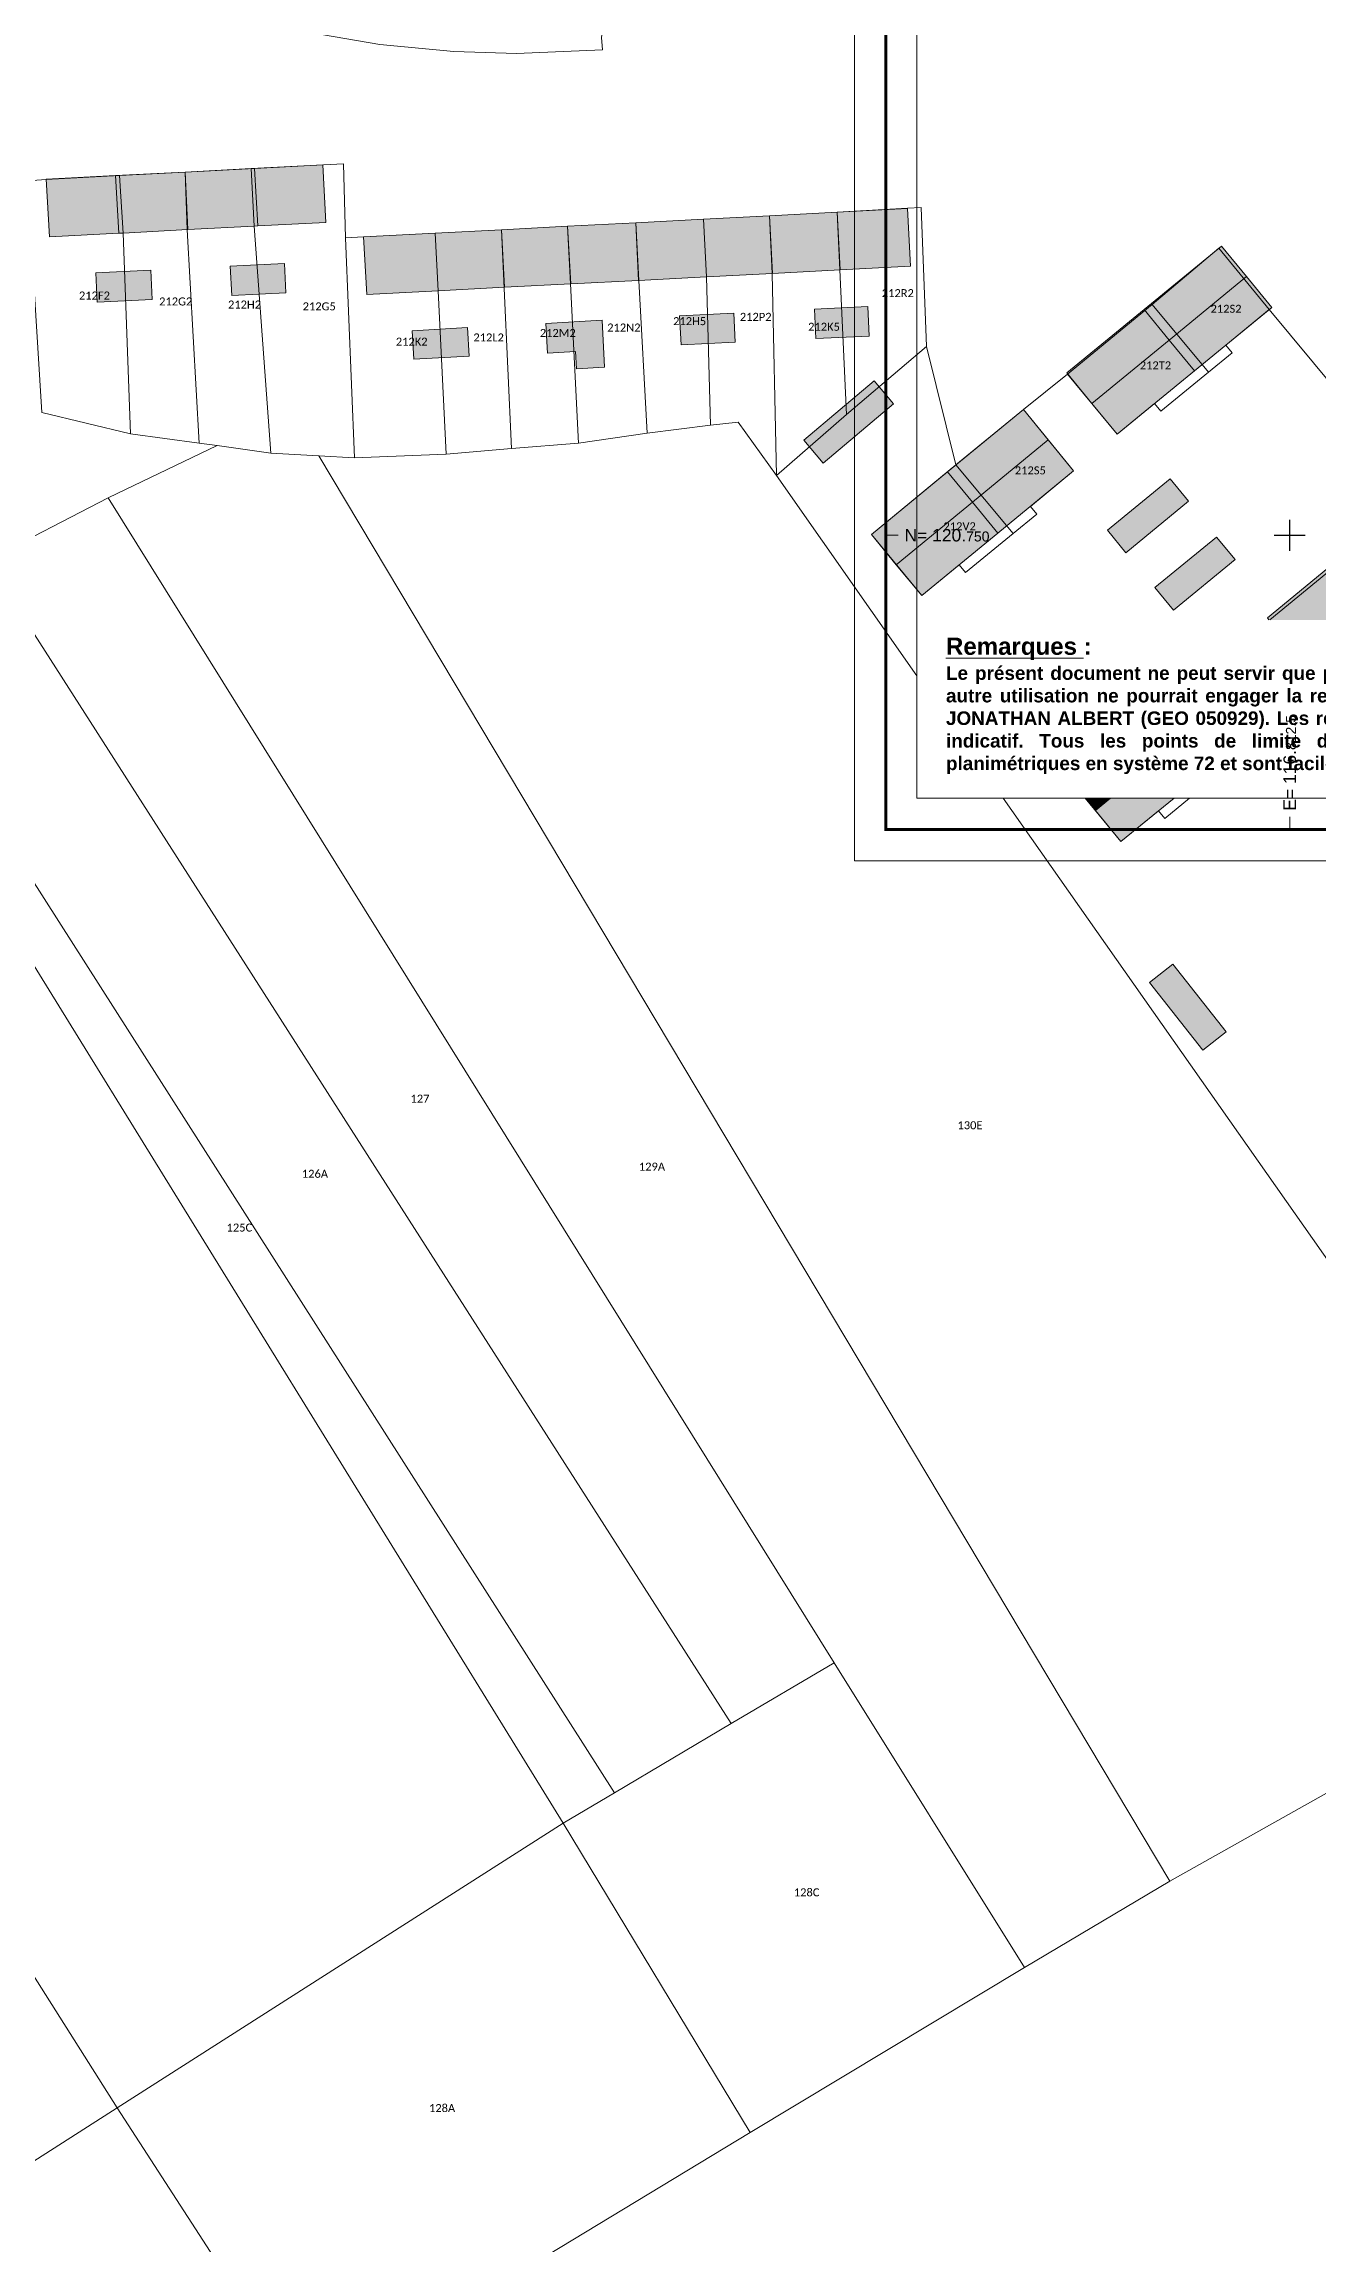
# Model space of a CAD drawing. Header units: metres. Extents: x 113120 to 240396, y 120329 to 242116.
# Drawn here: x 113580.1 to 113707.5, y 120579.2 to 120799.1 of the extents above; entities that cross this region are included whole.
import ezdxf

# ---------------------------------------------------------------- set-up
doc = ezdxf.new("R2010")
doc.units = ezdxf.units.M
doc.header["$LTSCALE"] = 3
doc.layers.get('0').update_dxf_attribs({"lineweight": 0})
for name, color, linetype, lineweight in [('Bpn_CaPa', 78, 'Continuous', 0), ('Bpn_ReBu', 4, 'Continuous', 0), ('Bpt_CaNu', 7, 'Continuous', 0), ('Carroyage(1)', 7, 'Continuous', 0), ('Hachure bâtiment', 11, 'Continuous', 0), ('Légende', 255, 'Continuous', 0)]:
    doc.layers.add(name, color=color, linetype=linetype, lineweight=lineweight)
doc.layers.add('Carroyage(1)_Croix', color=7, linetype='Continuous')
doc.layers.add('Carroyage(1)_Textes', color=7, linetype='Continuous')
doc.styles.add('Legend', font='')
doc.styles.get("Standard").update_dxf_attribs({"font": 'arial.ttf'})
doc.styles.get('Legend').set_extended_font_data('Calibri')

msp = doc.modelspace()

# ---------------------------------------------------------------- hatches: boundary and pattern name
at = {"layer": 'Hachure bâtiment'}
h = msp.add_hatch(color=256, dxfattribs=at)
h.dxf.hatch_style = 1
h.paths.add_polyline_path([(113587.63, 120780.2), (113580.68, 120779.83), (113580.37, 120785.6), (113587.31, 120785.96)])
h = msp.add_hatch(color=256, dxfattribs=at)
h.dxf.hatch_style = 1
h.paths.add_polyline_path([(113594.53, 120780.56), (113588.05, 120780.22), (113587.63, 120780.2), (113587.31, 120785.96), (113594.26, 120786.32)])
h = msp.add_hatch(color=256, dxfattribs=at)
h.dxf.hatch_style = 1
h.paths.add_polyline_path([(113601.52, 120780.93), (113601.17, 120780.91), (113594.53, 120780.56), (113594.26, 120786.32), (113601.21, 120786.68)])
h = msp.add_hatch(color=256, dxfattribs=at)
h.dxf.hatch_style = 1
h.paths.add_polyline_path([(113608.33, 120781.28), (113601.52, 120780.93), (113601.21, 120786.68), (113608.03, 120787.03)])
h = msp.add_hatch(color=256, dxfattribs=at)
h.dxf.hatch_style = 1
h.paths.add_polyline_path([(113632.84, 120775.14), (113626.22, 120774.8), (113625.9, 120780.55), (113632.52, 120780.9)])
h = msp.add_hatch(color=256, dxfattribs=at)
h.dxf.hatch_style = 1
h.paths.add_polyline_path([(113639.62, 120775.49), (113632.84, 120775.14), (113632.52, 120780.9), (113639.34, 120781.25)])
h = msp.add_hatch(color=256, dxfattribs=at)
h.dxf.hatch_style = 1
h.paths.add_polyline_path([(113646.43, 120775.84), (113639.62, 120775.49), (113639.34, 120781.25), (113646.12, 120781.6)])
h = msp.add_hatch(color=256, dxfattribs=at)
h.dxf.hatch_style = 1
h.paths.add_polyline_path([(113653.02, 120776.19), (113646.43, 120775.84), (113646.12, 120781.6), (113652.74, 120781.95)])
h = msp.add_hatch(color=256, dxfattribs=at)
h.dxf.hatch_style = 1
h.paths.add_polyline_path([(113659.8, 120776.54), (113653.02, 120776.19), (113652.74, 120781.95), (113659.48, 120782.3)])
h = msp.add_hatch(color=256, dxfattribs=at)
h.dxf.hatch_style = 1
h.paths.add_polyline_path([(113666.83, 120776.9), (113659.8, 120776.54), (113659.48, 120782.3), (113666.53, 120782.67)])
h = msp.add_hatch(color=256, dxfattribs=at)
h.dxf.hatch_style = 1
h.paths.add_polyline_path([(113619.59, 120774.45), (113612.43, 120774.08), (113612.12, 120779.83), (113619.27, 120780.21)])
h = msp.add_hatch(color=256, dxfattribs=at)
h.dxf.hatch_style = 1
h.paths.add_polyline_path([(113626.22, 120774.8), (113619.59, 120774.45), (113619.27, 120780.21), (113625.9, 120780.55)])
h = msp.add_hatch(color=256, dxfattribs=at)
h.dxf.hatch_style = 1
h.paths.add_polyline_path([(113700.45, 120775.86), (113692.71, 120769.51), (113690.2, 120772.57), (113697.93, 120778.92)])
h = msp.add_hatch(color=256, dxfattribs=at)
h.dxf.hatch_style = 1
h.paths.add_polyline_path([(113590.97, 120773.58), (113585.47, 120773.32), (113585.32, 120776.23), (113590.83, 120776.5)])
h = msp.add_hatch(color=256, dxfattribs=at)
h.dxf.hatch_style = 1
h.paths.add_polyline_path([(113604.35, 120774.23), (113598.93, 120773.98), (113598.77, 120776.92), (113604.2, 120777.18)])
h = msp.add_hatch(color=256, dxfattribs=at)
h.dxf.hatch_style = 1
h.paths.add_polyline_path([(113702.97, 120772.78), (113695.23, 120766.44), (113692.71, 120769.51), (113700.45, 120775.86)])
h = msp.add_hatch(color=256, dxfattribs=at)
h.dxf.hatch_style = 1
h.paths.add_polyline_path([(113649.3, 120769.32), (113643.9, 120769.03), (113643.73, 120771.93), (113649.15, 120772.22)])
h = msp.add_hatch(color=256, dxfattribs=at)
h.dxf.hatch_style = 1
h.paths.add_polyline_path([(113662.68, 120769.92), (113657.37, 120769.67), (113657.23, 120772.62), (113662.55, 120772.88)])
h = msp.add_hatch(color=256, dxfattribs=at)
h.dxf.hatch_style = 1
h.paths.add_polyline_path([(113692.71, 120769.51), (113684.98, 120763.17), (113682.47, 120766.23), (113690.2, 120772.57)])
h = msp.add_hatch(color=256, dxfattribs=at)
h.dxf.hatch_style = 1
h.paths.add_polyline_path([(113622.67, 120767.92), (113617.15, 120767.6), (113616.97, 120770.43), (113622.5, 120770.77)])
h = msp.add_hatch(color=256, dxfattribs=at)
h.dxf.hatch_style = 1
h.paths.add_polyline_path([(113636.23, 120766.8), (113633.4, 120766.63), (113633.3, 120768.38), (113630.53, 120768.22), (113630.35, 120771.18), (113635.97, 120771.5)])
h = msp.add_hatch(color=256, dxfattribs=at)
h.dxf.hatch_style = 1
h.paths.add_polyline_path([(113695.23, 120766.44), (113687.5, 120760.1), (113684.98, 120763.17), (113692.71, 120769.51)])
h = msp.add_hatch(color=256, dxfattribs=at)
h.dxf.hatch_style = 1
h.paths.add_polyline_path([(113659.81, 120762.58), (113663.2, 120765.43), (113665.13, 120763.14), (113658.09, 120757.21), (113656.16, 120759.5)])
h = msp.add_hatch(color=256, dxfattribs=at)
h.dxf.hatch_style = 1
h.paths.add_polyline_path([(113680.61, 120759.54), (113673.02, 120753.31), (113670.53, 120756.33), (113678.13, 120762.57)])
h = msp.add_hatch(color=256, dxfattribs=at)
h.dxf.hatch_style = 1
h.paths.add_polyline_path([(113683.15, 120756.43), (113675.57, 120750.21), (113673.02, 120753.31), (113680.61, 120759.54)])
h = msp.add_hatch(color=256, dxfattribs=at)
h.dxf.hatch_style = 1
h.paths.add_polyline_path([(113673.02, 120753.31), (113665.4, 120747.06), (113662.92, 120750.08), (113670.53, 120756.33)])
h = msp.add_hatch(color=256, dxfattribs=at)
h.dxf.hatch_style = 1
h.paths.add_polyline_path([(113694.65, 120753.4), (113688.38, 120748.23), (113686.53, 120750.5), (113692.8, 120755.63)])
h = msp.add_hatch(color=256, dxfattribs=at)
h.dxf.hatch_style = 1
h.paths.add_polyline_path([(113675.57, 120750.21), (113667.95, 120743.97), (113665.4, 120747.06), (113673.02, 120753.31)])
h = msp.add_hatch(color=256, dxfattribs=at)
h.dxf.hatch_style = 1
h.paths.add_polyline_path([(113699.3, 120747.57), (113693.13, 120742.52), (113691.27, 120744.78), (113697.45, 120749.82)])
h = msp.add_hatch(color=256, dxfattribs=at)
h.dxf.hatch_style = 1
h.paths.add_polyline_path([(113702.69, 120741.54), (113708.68, 120741.54), (113712.84, 120744.97), (113710.27, 120748.1), (113702.53, 120741.73)])
h = msp.add_hatch(color=256, dxfattribs=at)
h.dxf.hatch_style = 1
h.paths.add_polyline_path([(113686.85, 120723.71), (113684.36, 120723.71), (113685.35, 120722.49)])
h = msp.add_hatch(color=256, dxfattribs=at)
h.dxf.hatch_style = 1
h.paths.add_polyline_path([(113693.2, 120723.71), (113686.85, 120723.71), (113685.35, 120722.49), (113687.88, 120719.38)])
h = msp.add_hatch(color=256, dxfattribs=at)
h.dxf.hatch_style = 1
h.paths.add_polyline_path([(113696.07, 120698.52), (113690.74, 120705.29), (113693.06, 120707.12), (113698.4, 120700.35)])

# ---------------------------------------------------------------- linework, layer by layer
at = {"flags": 128}
msp.add_lwpolyline([(113667.48, 120723.71), (114179.98, 120723.71), (114179.98, 121453.71), (113667.48, 121453.71)], close=True, dxfattribs=at)
at = {"layer": 'Bpn_CaPa'}
for points in [[(113588.61, 120829.39), (113591.44, 120831.93), (113592.69, 120833.05), (113604.17, 120819.16), (113611.81, 120815.32), (113618.3, 120811.27), (113623.08, 120809.37), (113628.32, 120808.05), (113632.3, 120807.51), (113637.02, 120807.31), (113636.78, 120805.83), (113635.93, 120799.78), (113636.02, 120798.54), (113627.42, 120798.17), (113621.14, 120798.36), (113613.74, 120799.06), (113605.77, 120800.43), (113599.13, 120802.14), (113592.63, 120804.88), (113583.67, 120809.77), (113575.35, 120814.69), (113573.55, 120815.89), (113586.64, 120827.62), (113588.61, 120829.39)], [(113588.78, 120760.14), (113579.91, 120762.29), (113578.49, 120785.44), (113580.36, 120785.56), (113587.68, 120785.98), (113588.05, 120780.22), (113588.78, 120760.14)], [(113588.78, 120760.14), (113588.05, 120780.22), (113587.68, 120785.98), (113594.26, 120786.32), (113594.48, 120780.55), (113595.65, 120759.2), (113588.78, 120760.14)], [(113602.85, 120758.22), (113597.46, 120758.96), (113595.65, 120759.2), (113594.48, 120780.55), (113594.26, 120786.32), (113600.86, 120786.66), (113601.17, 120780.9), (113602.85, 120758.22)], [(113602.85, 120758.22), (113601.17, 120780.9), (113600.86, 120786.66), (113608.1, 120787.03), (113610.1, 120787.13), (113610.31, 120779.73), (113611.19, 120757.75), (113607.65, 120757.95), (113602.85, 120758.22)], [(113625.9, 120780.55), (113632.52, 120780.9), (113632.83, 120775.13), (113633.6, 120759.22), (113626.92, 120758.67), (113626.19, 120774.68), (113625.9, 120780.55)], [(113640.47, 120760.22), (113633.6, 120759.22), (113632.83, 120775.13), (113632.52, 120780.9), (113639.34, 120781.25), (113639.66, 120775.49), (113640.47, 120760.22)], [(113640.47, 120760.22), (113639.66, 120775.49), (113639.34, 120781.25), (113646.12, 120781.6), (113646.43, 120775.84), (113646.82, 120761.02), (113640.47, 120760.22)], [(113653.41, 120755.97), (113649.6, 120761.32), (113646.82, 120761.02), (113646.43, 120775.84), (113646.12, 120781.6), (113652.74, 120781.95), (113652.98, 120776.18), (113653.41, 120755.97)], [(113659.48, 120782.3), (113659.75, 120776.53), (113660.43, 120762.07), (113653.41, 120755.97), (113652.98, 120776.18), (113652.74, 120781.95), (113659.48, 120782.3)], [(113659.48, 120782.3), (113666.53, 120782.71), (113667.9, 120782.78), (113668.44, 120768.86), (113660.43, 120762.07), (113659.75, 120776.53), (113659.48, 120782.3)], [(113611.19, 120757.75), (113610.31, 120779.73), (113612.11, 120779.83), (113619.27, 120780.21), (113619.59, 120774.45), (113620.37, 120758.12), (113611.19, 120757.75)], [(113625.9, 120780.55), (113626.19, 120774.68), (113626.92, 120758.67), (113620.37, 120758.12), (113619.59, 120774.45), (113619.27, 120780.21), (113625.9, 120780.55)], [(113696.66, 120766.32), (113691, 120773.08), (113697.68, 120778.7), (113702.7, 120772.57), (113698.38, 120769.02), (113699.01, 120768.25), (113696.66, 120766.32)], [(113696.66, 120766.32), (113691.88, 120762.4), (113691.25, 120763.18), (113687.5, 120760.1), (113682.54, 120766.12), (113691, 120773.08), (113696.66, 120766.32)], [(113671.38, 120757.03), (113678.13, 120762.57), (113683.15, 120756.43), (113678.83, 120752.89), (113679.46, 120752.11), (113677.11, 120750.18), (113671.38, 120757.03)], [(113602.85, 120758.22), (113607.65, 120757.95), (113692.76, 120615.44), (113678.25, 120606.81), (113659.2, 120637.27), (113586.57, 120753.74), (113597.46, 120758.96), (113602.85, 120758.22)], [(113671.38, 120757.03), (113677.11, 120750.18), (113672.33, 120746.27), (113671.7, 120747.04), (113667.95, 120743.97), (113662.92, 120750.08), (113671.38, 120757.03)], [(113648.9, 120631.18), (113574.42, 120747.48), (113586.57, 120753.74), (113659.2, 120637.27), (113648.9, 120631.18)], [(113648.9, 120631.18), (113637.21, 120624.26), (113562.98, 120740.53), (113574.42, 120747.48), (113648.9, 120631.18)], [(113637.21, 120624.26), (113632.07, 120621.21), (113559.61, 120738.56), (113562.98, 120740.53), (113637.21, 120624.26)], [(113559.61, 120738.56), (113632.07, 120621.21), (113587.47, 120592.77), (113512.05, 120711.89), (113559.61, 120738.56)], [(113546.37, 120566.49), (113472.83, 120683.67), (113475.86, 120686.84), (113512.05, 120711.89), (113587.47, 120592.77), (113546.37, 120566.49)], [(113650.79, 120590.3), (113632.07, 120621.21), (113637.21, 120624.26), (113648.9, 120631.18), (113659.2, 120637.27), (113678.25, 120606.81), (113650.79, 120590.3)], [(113650.79, 120590.3), (113606.43, 120563.46), (113587.47, 120592.77), (113632.07, 120621.21), (113650.79, 120590.3)], [(113546.37, 120566.49), (113587.47, 120592.77), (113606.43, 120563.46), (113561.73, 120536.32), (113546.37, 120566.49)]]:
    msp.add_lwpolyline(points, close=True, dxfattribs=at)
for points in [[(113667.48, 120735.96), (113653.41, 120755.97), (113660.43, 120762.07), (113668.44, 120768.86), (113671.38, 120757.03), (113662.92, 120750.08), (113667.95, 120743.97), (113671.7, 120747.04), (113672.33, 120746.27), (113677.11, 120750.18), (113679.46, 120752.11), (113678.83, 120752.89), (113683.15, 120756.43), (113678.13, 120762.57), (113682.54, 120766.12), (113687.5, 120760.1), (113691.25, 120763.18), (113691.88, 120762.4), (113696.66, 120766.32), (113699.01, 120768.25), (113698.38, 120769.02), (113702.7, 120772.57), (113718, 120754.2)], [(113579.91, 120762.29), (113588.78, 120760.14), (113595.65, 120759.2), (113597.46, 120758.96), (113586.57, 120753.74), (113586.57, 120753.74), (113574.42, 120747.48)], [(113676.09, 120723.71), (113735.4, 120639.37), (113692.76, 120615.44), (113607.65, 120757.95), (113611.19, 120757.75), (113620.37, 120758.12), (113626.92, 120758.67), (113633.6, 120759.22), (113640.47, 120760.22), (113646.82, 120761.02), (113649.6, 120761.32), (113653.41, 120755.97), (113667.48, 120735.96)], [(113711.18, 120748.46), (113702.77, 120741.54)], [(113702.77, 120741.54), (113711.18, 120748.46), (113716.84, 120741.7), (113716.65, 120741.54)], [(113742.95, 120723.71), (113747.35, 120718.4), (113740.65, 120712.81), (113732.21, 120705.82), (113737.17, 120699.8), (113740.92, 120702.88), (113741.55, 120702.1), (113746.32, 120706.02), (113748.68, 120707.95), (113748.04, 120708.72), (113752.37, 120712.27), (113767.52, 120693.83), (113760.83, 120688.21), (113752.38, 120681.26), (113757.33, 120675.23), (113761.08, 120678.31), (113761.72, 120677.54), (113766.49, 120681.45), (113768.85, 120683.38), (113768.21, 120684.15), (113772.53, 120687.7), (113785.3, 120672.47), (113735.4, 120639.37), (113676.09, 120723.71)], [(113684.32, 120723.71), (113687.88, 120719.38), (113691.63, 120722.46), (113692.27, 120721.69), (113694.74, 120723.71)], [(113694.74, 120723.71), (113692.27, 120721.69), (113691.63, 120722.46), (113687.88, 120719.38), (113684.32, 120723.71)]]:
    msp.add_lwpolyline(points, dxfattribs=at)
at = {"layer": 'Bpn_ReBu'}
for points in [[(113587.63, 120780.2), (113580.68, 120779.83), (113580.37, 120785.6), (113587.31, 120785.96), (113587.63, 120780.2)], [(113594.53, 120780.56), (113588.05, 120780.22), (113587.63, 120780.2), (113587.31, 120785.96), (113594.26, 120786.32), (113594.53, 120780.56)], [(113601.52, 120780.93), (113601.17, 120780.91), (113594.53, 120780.56), (113594.26, 120786.32), (113601.21, 120786.68), (113601.52, 120780.93)], [(113608.33, 120781.28), (113601.52, 120780.93), (113601.21, 120786.68), (113608.03, 120787.03), (113608.33, 120781.28)], [(113632.84, 120775.14), (113626.22, 120774.8), (113625.9, 120780.55), (113632.52, 120780.9), (113632.84, 120775.14)], [(113639.62, 120775.49), (113632.84, 120775.14), (113632.52, 120780.9), (113639.34, 120781.25), (113639.62, 120775.49)], [(113646.43, 120775.84), (113639.62, 120775.49), (113639.34, 120781.25), (113646.12, 120781.6), (113646.43, 120775.84)], [(113653.02, 120776.19), (113646.43, 120775.84), (113646.12, 120781.6), (113652.74, 120781.95), (113653.02, 120776.19)], [(113659.8, 120776.54), (113653.02, 120776.19), (113652.74, 120781.95), (113659.48, 120782.3), (113659.8, 120776.54)], [(113666.83, 120776.9), (113659.8, 120776.54), (113659.48, 120782.3), (113666.53, 120782.67), (113666.83, 120776.9)], [(113619.59, 120774.45), (113612.43, 120774.08), (113612.12, 120779.83), (113619.27, 120780.21), (113619.59, 120774.45)], [(113626.22, 120774.8), (113619.59, 120774.45), (113619.27, 120780.21), (113625.9, 120780.55), (113626.22, 120774.8)], [(113700.45, 120775.86), (113692.71, 120769.51), (113690.2, 120772.57), (113697.93, 120778.92), (113700.45, 120775.86)], [(113590.97, 120773.58), (113585.47, 120773.32), (113585.32, 120776.23), (113590.83, 120776.5), (113590.97, 120773.58)], [(113604.35, 120774.23), (113598.93, 120773.98), (113598.77, 120776.92), (113604.2, 120777.18), (113604.35, 120774.23)], [(113702.97, 120772.78), (113695.23, 120766.44), (113692.71, 120769.51), (113700.45, 120775.86), (113702.97, 120772.78)], [(113649.3, 120769.32), (113643.9, 120769.03), (113643.73, 120771.93), (113649.15, 120772.22), (113649.3, 120769.32)], [(113662.68, 120769.92), (113657.37, 120769.67), (113657.23, 120772.62), (113662.55, 120772.88), (113662.68, 120769.92)], [(113692.71, 120769.51), (113684.98, 120763.17), (113682.47, 120766.23), (113690.2, 120772.57), (113692.71, 120769.51)], [(113622.67, 120767.92), (113617.15, 120767.6), (113616.97, 120770.43), (113622.5, 120770.77), (113622.67, 120767.92)], [(113636.23, 120766.8), (113633.4, 120766.63), (113633.3, 120768.38), (113630.53, 120768.22), (113630.35, 120771.18), (113635.97, 120771.5), (113636.23, 120766.8)], [(113695.23, 120766.44), (113687.5, 120760.1), (113684.98, 120763.17), (113692.71, 120769.51), (113695.23, 120766.44)], [(113659.81, 120762.58), (113663.2, 120765.43), (113665.13, 120763.14), (113658.09, 120757.21), (113656.16, 120759.5), (113659.81, 120762.58)], [(113680.61, 120759.54), (113673.02, 120753.31), (113670.53, 120756.33), (113678.13, 120762.57), (113680.61, 120759.54)], [(113683.15, 120756.43), (113675.57, 120750.21), (113673.02, 120753.31), (113680.61, 120759.54), (113683.15, 120756.43)], [(113673.02, 120753.31), (113665.4, 120747.06), (113662.92, 120750.08), (113670.53, 120756.33), (113673.02, 120753.31)], [(113694.65, 120753.4), (113688.38, 120748.23), (113686.53, 120750.5), (113692.8, 120755.63), (113694.65, 120753.4)], [(113675.57, 120750.21), (113667.95, 120743.97), (113665.4, 120747.06), (113673.02, 120753.31), (113675.57, 120750.21)], [(113699.3, 120747.57), (113693.13, 120742.52), (113691.27, 120744.78), (113697.45, 120749.82), (113699.3, 120747.57)], [(113696.07, 120698.52), (113690.74, 120705.29), (113693.06, 120707.12), (113698.4, 120700.35), (113696.07, 120698.52)]]:
    msp.add_lwpolyline(points, close=True, dxfattribs=at)
for points in [[(113702.69, 120741.54), (113702.53, 120741.73), (113710.27, 120748.1), (113712.84, 120744.97), (113708.68, 120741.54)], [(113686.85, 120723.71), (113685.35, 120722.49), (113684.36, 120723.71)], [(113693.2, 120723.71), (113687.88, 120719.38), (113685.35, 120722.49), (113686.85, 120723.71)]]:
    msp.add_lwpolyline(points, dxfattribs=at)
at = {"layer": 'Carroyage(1)'}
for p, q in [((113664.36, 120750), (113665.61, 120750)), ((113704.77, 120720.59), (113704.77, 120721.84))]:
    msp.add_line(p, q, dxfattribs=at)
msp.add_lwpolyline([(113661.23, 120717.46), (114186.23, 120717.46), (114186.23, 121459.96), (113661.23, 121459.96)], close=True, dxfattribs=at)
at = {"layer": 'Carroyage(1)', "const_width": 0.312}
msp.add_lwpolyline([(113664.36, 120720.59), (114183.11, 120720.59), (114183.11, 121456.84), (113664.36, 121456.84)], close=True, dxfattribs=at)
at = {"layer": 'Carroyage(1)_Croix'}
for p, q in [((113703.2, 120750), (113706.33, 120750)), ((113704.77, 120748.44), (113704.77, 120751.56))]:
    msp.add_line(p, q, dxfattribs=at)

# ---------------------------------------------------------------- texts
at = {"layer": 'Bpt_CaNu', "char_height": 0.8, "attachment_point": 7, "style": 'Legend'}
for s, insert in [('212F2', (113583.64, 120773.57)), ('212R2', (113663.96, 120773.81)), ('212G2', (113591.66, 120772.97)), ('212H2', (113598.55, 120772.67)), ('212G5', (113606.02, 120772.48)), ('212P2', (113649.76, 120771.44)), ('212S2', (113696.85, 120772.24)), ('212K2', (113615.34, 120768.96)), ('212L2', (113623.1, 120769.38)), ('212M2', (113629.75, 120769.83)), ('212N2', (113636.49, 120770.37)), ('212H5', (113643.08, 120771)), ('212K5', (113656.59, 120770.44)), ('212T2', (113689.77, 120766.59)), ('212S5', (113677.27, 120756.08)), ('212V2', (113670.13, 120750.5)), ('127', (113616.81, 120693.27)), ('130E', (113671.53, 120690.6)), ('126A', (113605.94, 120685.75)), ('129A', (113639.66, 120686.47)), ('125C', (113598.41, 120680.37)), ('128C', (113655.16, 120613.9)), ('128A', (113618.66, 120592.33))]:
    msp.add_mtext(s, dxfattribs=dict(at, insert=insert))
at = {"layer": 'Carroyage(1)_Textes'}
for s, height, p in [('N= 120.', 1.25, (113666.23, 120749.38)), ('750', 1, (113672.4, 120749.38))]:
    msp.add_text(s, height=height, dxfattribs=at).set_placement(p)
for s, height, p in [('812.5', 1, (113705.39, 120728.53)), ('E= 116.', 1.25, (113705.39, 120722.46))]:
    msp.add_text(s, height=height, rotation=90, dxfattribs=at).set_placement(p)
at = {"layer": 'Légende', "color": 7, "ltscale": 0.1, "insert": (113670.38, 120739.77), "char_height": 1.47623, "width": 79.8386, "attachment_point": 1}
msp.add_mtext("\\A1;\\pxqj;{\\fArial|b1|i0|c0|p34;\\H1.1667x;\\L\\C256;Remarques\\l :\\L\\P\\H0.78571x;\\lLe présent document ne peut servir que pour l'usage pour lequel il a été réalisé. Toute autre utilisation ne pourrait engager la responsabilité de la SPRL GEOMETRE-EXPERT JONATHAN ALBERT (GEO 050929). Les renseignements cadastraux sont donnés à titre indicatif. Tous les points de limite de propriété sont connus en coordonnées planimétriques en système 72 et sont facilement matérialisables.}", dxfattribs=at)

doc.saveas('drawing.dxf')
